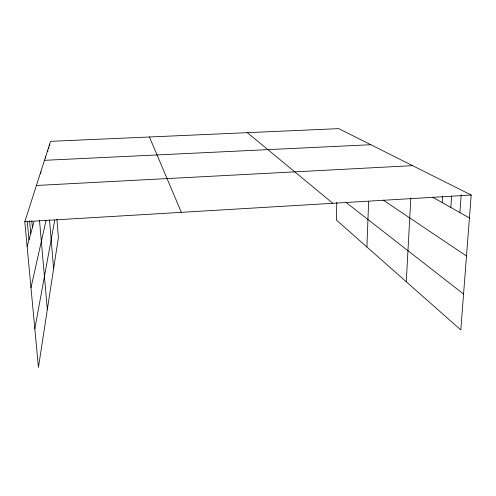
<?xml version="1.0" encoding="UTF-8"?>
<svg xmlns="http://www.w3.org/2000/svg" width="496" height="496" viewBox="0 0 496 496"><rect width="100%" height="100%" fill="white"/><g stroke="black" fill="none" stroke-linecap="round" stroke-linejoin="round"><path stroke-width="0.74" d="M336.803 202.343L336.344 220.007L460.796 329.921L471.2 195.033L338.725 128.638L50.573 141.348L24.8 221.693L38.44 367.362L58.392 237.59L56.91 219.356M366.897 246.996L368.646 201.32M406.274 281.765L410.818 197.96M442.203 202.604L442.612 196.49M450.833 207.471L451.62 196.156M459.891 212.592L461.199 194.829M34.832 328.774L54.721 220.249M30.981 287.723L46.066 220.286M27.131 246.568L33.982 221.904M24.8 221.693L471.2 195.033M36.419 185.473L412.567 165.652M44.491 160.32L370.81 144.72M432.679 197.222L469.433 217.973M383.197 200.099L466.494 256.01M346.499 202.802L463.562 294.054M247.343 132.668L332.828 203.298M149.445 136.989L181.338 212.344M27.299 221.706L28.985 239.89M31.775 220.664L32.407 227.583M29.555 220.608L30.74 233.573M39.482 220.249L47.331 309.535M40.759 171.945L40.889 173.451M49.495 219.815L53.605 268.727M48.72 147.132L48.844 148.657M47.734 150.214L47.858 151.702M45.62 156.798L45.744 158.286M49.668 144.181L49.792 145.675"/></g></svg>
